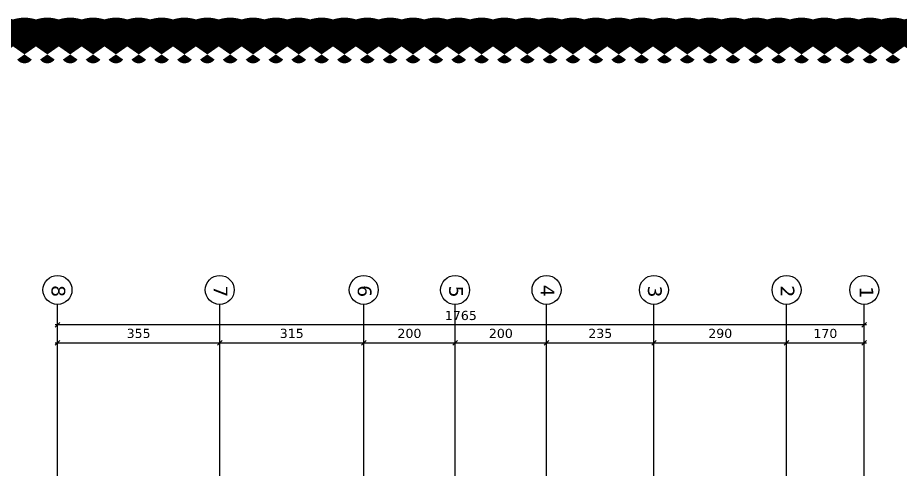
# Model space of a CAD drawing. Header units: inches. Extents: x -48 to 777, y -156 to 510.
# Drawn here: x 324.61 to 343.92, y 256.75 to 266.64 of the extents above; entities that cross this region are included whole.
import ezdxf

# ---------------------------------------------------------------- set-up
doc = ezdxf.new("R2010")
doc.units = ezdxf.units.IN
doc.header["$MEASUREMENT"] = 0
doc.layers.get('Defpoints').update_dxf_attribs({"lineweight": 5})
doc.layers.add('Str-Axes', color=8, linetype='Continuous')
doc.styles.add('ROMAND', font='verdana.ttf')
doc.dimstyles.new('M-1.100', dxfattribs={"dimtxt": 0.2, "dimasz": 0.1, "dimexe": 0.05, "dimexo": 0.05, "dimgap": 0.1, "dimtad": 1, "dimlfac": 100, "dimrnd": 0.5, "dimzin": 9, "dimdsep": 46, "dimtxsty": 'ROMAND', "dimblk": 'OBLIQUE', "dimcen": 1, "dimdle": 0.05, "dimclrd": 256, "dimclre": 256, "dimclrt": 2, "dimadec": 0, "dimazin": 0, "dimtfac": 0.666667, "dimtmove": 2, "dimatfit": 3, "dimfxl": 0.04, "dimtolj": 1, "dimtzin": 5, "dimlwd": -1, "dimlwe": -1, "dimarcsym": 0})

# ---------------------------------------------------------------- blocks, each defined once
blk = doc.blocks.new('_Oblique')
at = {"color": 0, "linetype": 'ByBlock', "lineweight": -2}
blk.add_line((-0.5, -0.5), (0.5, 0.5), dxfattribs=at)
blk = doc.blocks.new('*D1586')
at = {"layer": 'Defpoints', "color": 0, "transparency": 16777216}
for p in [(325.477, 259.911), (343.127, 259.325), (325.477, 259.156)]:
    blk.add_point(p, dxfattribs=at)
at = {"layer": 'Str-Axes', "transparency": 16777216}
for p, q in [((325.477, 259.206), (325.477, 259.961)), ((343.127, 259.375), (343.127, 259.961)), ((343.177, 259.911), (325.427, 259.911))]:
    blk.add_line(p, q, dxfattribs=at)
at = {"layer": 'Str-Axes', "transparency": 16777216, "xscale": 0.1, "yscale": 0.1, "zscale": 0.1, "rotation": 180}
blk.add_blockref('_Oblique', (325.477, 259.911), dxfattribs=at)
at = {"layer": 'Str-Axes', "transparency": 16777216, "xscale": 0.1, "yscale": 0.1, "zscale": 0.1}
blk.add_blockref('_Oblique', (343.127, 259.911), dxfattribs=at)
at = {"layer": 'Str-Axes', "color": 2, "transparency": 16777216, "insert": (334.302, 260.115), "char_height": 0.2, "attachment_point": 5, "style": 'ROMAND'}
blk.add_mtext('\\A1;1765', dxfattribs=at)
blk = doc.blocks.new('*D1587')
at = {"layer": 'Defpoints', "color": 0, "transparency": 16777216}
for p in [(341.427, 259.372), (343.127, 259.518), (343.127, 259.325)]:
    blk.add_point(p, dxfattribs=at)
at = {"layer": 'Str-Axes', "transparency": 16777216}
for p, q in [((341.427, 259.422), (341.427, 259.568)), ((343.127, 259.375), (343.127, 259.568)), ((341.377, 259.518), (343.177, 259.518))]:
    blk.add_line(p, q, dxfattribs=at)
at = {"layer": 'Str-Axes', "transparency": 16777216, "xscale": 0.1, "yscale": 0.1, "zscale": 0.1, "rotation": 180}
blk.add_blockref('_Oblique', (341.427, 259.518), dxfattribs=at)
at = {"layer": 'Str-Axes', "transparency": 16777216, "xscale": 0.1, "yscale": 0.1, "zscale": 0.1}
blk.add_blockref('_Oblique', (343.127, 259.518), dxfattribs=at)
at = {"layer": 'Str-Axes', "color": 2, "transparency": 16777216, "insert": (342.277, 259.722), "char_height": 0.2, "attachment_point": 5, "style": 'ROMAND'}
blk.add_mtext('\\A1;170', dxfattribs=at)
blk = doc.blocks.new('*D1588')
at = {"layer": 'Defpoints', "color": 0, "transparency": 16777216}
for p in [(341.427, 259.518), (341.427, 259.372), (338.527, 259.354)]:
    blk.add_point(p, dxfattribs=at)
at = {"layer": 'Str-Axes', "transparency": 16777216}
for p, q in [((338.527, 259.404), (338.527, 259.568)), ((341.427, 259.422), (341.427, 259.568)), ((338.477, 259.518), (341.477, 259.518))]:
    blk.add_line(p, q, dxfattribs=at)
at = {"layer": 'Str-Axes', "transparency": 16777216, "xscale": 0.1, "yscale": 0.1, "zscale": 0.1, "rotation": 180}
blk.add_blockref('_Oblique', (338.527, 259.518), dxfattribs=at)
at = {"layer": 'Str-Axes', "transparency": 16777216, "xscale": 0.1, "yscale": 0.1, "zscale": 0.1}
blk.add_blockref('_Oblique', (341.427, 259.518), dxfattribs=at)
at = {"layer": 'Str-Axes', "color": 2, "transparency": 16777216, "insert": (339.977, 259.723), "char_height": 0.2, "attachment_point": 5, "style": 'ROMAND'}
blk.add_mtext('\\A1;290', dxfattribs=at)
blk = doc.blocks.new('*D1589')
at = {"layer": 'Defpoints', "color": 0, "transparency": 16777216}
for p in [(338.527, 259.518), (336.177, 259.354), (338.527, 259.354)]:
    blk.add_point(p, dxfattribs=at)
at = {"layer": 'Str-Axes', "transparency": 16777216}
for p, q in [((336.177, 259.404), (336.177, 259.568)), ((338.527, 259.404), (338.527, 259.568)), ((336.127, 259.518), (338.577, 259.518))]:
    blk.add_line(p, q, dxfattribs=at)
at = {"layer": 'Str-Axes', "transparency": 16777216, "xscale": 0.1, "yscale": 0.1, "zscale": 0.1, "rotation": 180}
blk.add_blockref('_Oblique', (336.177, 259.518), dxfattribs=at)
at = {"layer": 'Str-Axes', "transparency": 16777216, "xscale": 0.1, "yscale": 0.1, "zscale": 0.1}
blk.add_blockref('_Oblique', (338.527, 259.518), dxfattribs=at)
at = {"layer": 'Str-Axes', "color": 2, "transparency": 16777216, "insert": (337.352, 259.723), "char_height": 0.2, "attachment_point": 5, "style": 'ROMAND'}
blk.add_mtext('\\A1;235', dxfattribs=at)
blk = doc.blocks.new('*D1590')
at = {"layer": 'Defpoints', "color": 0, "transparency": 16777216}
for p in [(336.177, 259.518), (334.177, 259.354), (336.177, 259.354)]:
    blk.add_point(p, dxfattribs=at)
at = {"layer": 'Str-Axes', "transparency": 16777216}
for p, q in [((334.177, 259.404), (334.177, 259.568)), ((336.177, 259.404), (336.177, 259.568)), ((334.127, 259.518), (336.227, 259.518))]:
    blk.add_line(p, q, dxfattribs=at)
at = {"layer": 'Str-Axes', "transparency": 16777216, "xscale": 0.1, "yscale": 0.1, "zscale": 0.1, "rotation": 180}
blk.add_blockref('_Oblique', (334.177, 259.518), dxfattribs=at)
at = {"layer": 'Str-Axes', "transparency": 16777216, "xscale": 0.1, "yscale": 0.1, "zscale": 0.1}
blk.add_blockref('_Oblique', (336.177, 259.518), dxfattribs=at)
at = {"layer": 'Str-Axes', "color": 2, "transparency": 16777216, "insert": (335.177, 259.723), "char_height": 0.2, "attachment_point": 5, "style": 'ROMAND'}
blk.add_mtext('\\A1;200', dxfattribs=at)
blk = doc.blocks.new('*D1591')
at = {"layer": 'Defpoints', "color": 0, "transparency": 16777216}
for p in [(334.177, 259.518), (332.177, 259.288), (334.177, 259.354)]:
    blk.add_point(p, dxfattribs=at)
at = {"layer": 'Str-Axes', "transparency": 16777216}
for p, q in [((332.177, 259.338), (332.177, 259.568)), ((334.177, 259.404), (334.177, 259.568)), ((332.127, 259.518), (334.227, 259.518))]:
    blk.add_line(p, q, dxfattribs=at)
at = {"layer": 'Str-Axes', "transparency": 16777216, "xscale": 0.1, "yscale": 0.1, "zscale": 0.1, "rotation": 180}
blk.add_blockref('_Oblique', (332.177, 259.518), dxfattribs=at)
at = {"layer": 'Str-Axes', "transparency": 16777216, "xscale": 0.1, "yscale": 0.1, "zscale": 0.1}
blk.add_blockref('_Oblique', (334.177, 259.518), dxfattribs=at)
at = {"layer": 'Str-Axes', "color": 2, "transparency": 16777216, "insert": (333.177, 259.723), "char_height": 0.2, "attachment_point": 5, "style": 'ROMAND'}
blk.add_mtext('\\A1;200', dxfattribs=at)
blk = doc.blocks.new('*D1592')
at = {"layer": 'Defpoints', "color": 0, "transparency": 16777216}
for p in [(332.177, 259.518), (332.177, 259.288), (329.027, 259.156)]:
    blk.add_point(p, dxfattribs=at)
at = {"layer": 'Str-Axes', "transparency": 16777216}
for p, q in [((329.027, 259.206), (329.027, 259.568)), ((332.177, 259.338), (332.177, 259.568)), ((328.977, 259.518), (332.227, 259.518))]:
    blk.add_line(p, q, dxfattribs=at)
at = {"layer": 'Str-Axes', "transparency": 16777216, "xscale": 0.1, "yscale": 0.1, "zscale": 0.1, "rotation": 180}
blk.add_blockref('_Oblique', (329.027, 259.518), dxfattribs=at)
at = {"layer": 'Str-Axes', "transparency": 16777216, "xscale": 0.1, "yscale": 0.1, "zscale": 0.1}
blk.add_blockref('_Oblique', (332.177, 259.518), dxfattribs=at)
at = {"layer": 'Str-Axes', "color": 2, "transparency": 16777216, "insert": (330.602, 259.723), "char_height": 0.2, "attachment_point": 5, "style": 'ROMAND'}
blk.add_mtext('\\A1;315', dxfattribs=at)
blk = doc.blocks.new('*D1593')
at = {"layer": 'Defpoints', "color": 0, "transparency": 16777216}
for p in [(329.027, 259.518), (325.477, 259.156), (329.027, 259.156)]:
    blk.add_point(p, dxfattribs=at)
at = {"layer": 'Str-Axes', "transparency": 16777216}
for p, q in [((325.477, 259.206), (325.477, 259.568)), ((329.027, 259.206), (329.027, 259.568)), ((325.427, 259.518), (329.077, 259.518))]:
    blk.add_line(p, q, dxfattribs=at)
at = {"layer": 'Str-Axes', "transparency": 16777216, "xscale": 0.1, "yscale": 0.1, "zscale": 0.1, "rotation": 180}
blk.add_blockref('_Oblique', (325.477, 259.518), dxfattribs=at)
at = {"layer": 'Str-Axes', "transparency": 16777216, "xscale": 0.1, "yscale": 0.1, "zscale": 0.1}
blk.add_blockref('_Oblique', (329.027, 259.518), dxfattribs=at)
at = {"layer": 'Str-Axes', "color": 2, "transparency": 16777216, "insert": (327.252, 259.723), "char_height": 0.2, "attachment_point": 5, "style": 'ROMAND'}
blk.add_mtext('\\A1;355', dxfattribs=at)

msp = doc.modelspace()

# ---------------------------------------------------------------- linework, layer by layer
at = {"color": 6, "const_width": 1}
msp.add_lwpolyline([(344.5054, 266.00679, 0.52056705), (344.0054, 266.00679, 0.52056705), (343.5054, 266.00679, 0.52056705), (343.0054, 266.00679, 0.52056705), (342.5054, 266.00679, 0.52056705), (342.0054, 266.00679, 0.52056705), (341.5054, 266.00679, 0.52056705), (341.0054, 266.00679, 0.52056705), (340.5054, 266.00679, 0.52056705), (340.0054, 266.00679, 0.52056705), (339.5054, 266.00679, 0.52056705), (339.0054, 266.00679, 0.52056705), (338.5054, 266.00679, 0.52056705), (338.0054, 266.00679, 0.52056705), (337.5054, 266.00679, 0.52056705), (337.0054, 266.00679, 0.52056705), (336.5054, 266.00679, 0.52056705), (336.0054, 266.00679, 0.52056705), (335.5054, 266.00679, 0.52056705), (335.0054, 266.00679, 0.52056705), (334.5054, 266.00679, 0.52056705), (334.0054, 266.00679, 0.52056705), (333.5054, 266.00679, 0.52056705), (333.0054, 266.00679, 0.52056705), (332.5054, 266.00679, 0.52056705), (332.0054, 266.00679, 0.52056705), (331.5054, 266.00679, 0.52056705), (331.0054, 266.00679, 0.52056705), (330.5054, 266.00679, 0.52056705), (330.0054, 266.00679, 0.52056705), (329.5054, 266.00679, 0.52056705), (329.0054, 266.00679, 0.52056705), (328.5054, 266.00679, 0.52056705), (328.0054, 266.00679, 0.52056705), (327.5054, 266.00679, 0.52056705), (327.0054, 266.00679, 0.52056705), (326.5054, 266.00679, 0.52056705), (326.0054, 266.00679, 0.52056705), (325.5054, 266.00679, 0.52056705), (325.0054, 266.00679, 0.52056705), (324.5054, 266.00679, 0.52056705), (324.0054, 266.00679, 0.52056705)], format="xyb", dxfattribs=at)
at = {"layer": 'Str-Axes', "ltscale": 0.1}
for p, q in [((325.47678, 221.25688), (325.47678, 260.35831)), ((329.02678, 221.25688), (329.02678, 260.35831)), ((332.17678, 221.25688), (332.17678, 260.35831)), ((334.17678, 221.25688), (334.17678, 260.35831)), ((336.17678, 221.25688), (336.17678, 260.35831)), ((338.52678, 221.25688), (338.52678, 260.35831)), ((341.42678, 221.25688), (341.42678, 260.35831)), ((343.12678, 221.25688), (343.12678, 260.35831))]:
    msp.add_line(p, q, dxfattribs=at)
at = {"layer": 'Str-Axes'}
for centre in [(325.47678, 260.67554), (329.02678, 260.67554), (332.17678, 260.67554), (334.17678, 260.67413), (336.17678, 260.67554), (338.52678, 260.67554), (341.42846, 260.67554), (343.12846, 260.67554)]:
    msp.add_circle(centre, 0.31723, dxfattribs=at)

# ---------------------------------------------------------------- texts
at = {"layer": 'Str-Axes', "char_height": 0.3, "width": 5.0170833, "attachment_point": 1, "rotation": 270, "style": 'ROMAND'}
for s, insert in [('\\pi2.402;8', (325.64672, 263.18286)), ('\\pi2.4059;7', (329.19672, 263.18286)), ('\\pi2.4024;6', (332.34672, 263.18286)), ('\\pi2.4108;5', (334.34672, 263.18145)), ('\\pi2.3951;4', (336.34522, 263.18286)), ('\\pi2.4097;3', (338.69672, 263.18286)), ('\\pi2.407;2', (341.59841, 263.18286)), ('\\pi2.4273;1', (343.32662, 263.18145))]:
    msp.add_mtext(s, dxfattribs=dict(at, insert=insert))

# ---------------------------------------------------------------- dimensions: what is measured, and where the dimension line sits
at = {"layer": 'Str-Axes'}
for base, p1, p2, picture, middle in [((325.47678, 259.91129), (343.12678, 259.32479), (325.47678, 259.15577), '*D1586', (334.30178, 260.11525)), ((329.02678, 259.51835), (325.47678, 259.15577), (329.02678, 259.15577), '*D1593', (327.25178, 259.72252)), ((332.17678, 259.51835), (329.02678, 259.15577), (332.17678, 259.28762), '*D1592', (330.60178, 259.72252)), ((334.17678, 259.51835), (332.17678, 259.28762), (334.17678, 259.35383), '*D1591', (333.17678, 259.72252)), ((336.17678, 259.51835), (334.17678, 259.35383), (336.17678, 259.35387), '*D1590', (335.17678, 259.72252)), ((338.52678, 259.51835), (336.17678, 259.35387), (338.52678, 259.35387), '*D1589', (337.35178, 259.72252)), ((341.42678, 259.51835), (338.52678, 259.35387), (341.42678, 259.37184), '*D1588', (339.97678, 259.72252)), ((343.12678, 259.51835), (341.42678, 259.37184), (343.12678, 259.32479), '*D1587', (342.27678, 259.72245))]:
    dim = msp.add_linear_dim(base=base, p1=p1, p2=p2, dimstyle='M-1.100', dxfattribs=at)
    dim.commit()
    dim.dimension.update_dxf_attribs({"geometry": picture, "text_midpoint": middle})

doc.saveas('drawing.dxf')
